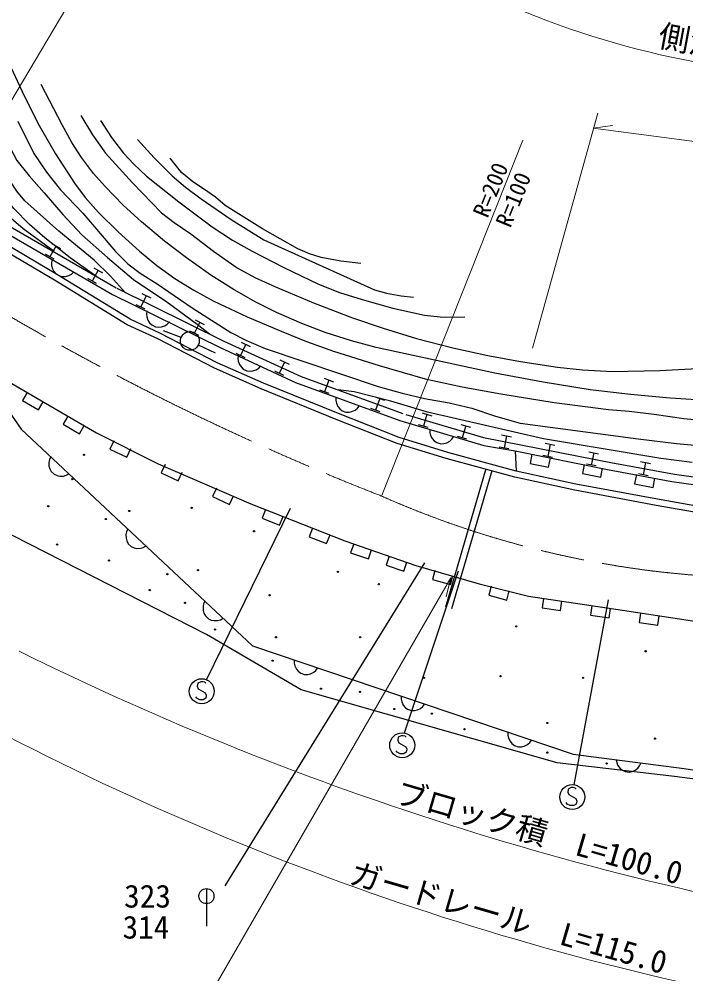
# Model space of a CAD drawing. Units: millimetres, scale not verified. Extents: x 40000 to 680000, y 20000 to 380000.
# Drawn here: x 403666 to 457002, y 237002 to 313428 of the extents above; entities that cross this region are included whole.
import ezdxf
from ezdxf.enums import TextEntityAlignment as Align

# ---------------------------------------------------------------- set-up
doc = ezdxf.new("R2010")
doc.units = ezdxf.units.MM
doc.header["$LTSCALE"] = 1000
doc.linetypes.add('CHAIN', pattern=[18.5, 12, -1.5, 3.5, -1.5])
for name, color, linetype, lineweight in [('M-BGD', 7, 'Continuous', 25), ('M-BGD-EXST', 7, 'Continuous', 25), ('M-BMK', 2, 'CHAIN', 13), ('M-STR-HTXT', 7, 'Continuous', 13), ('M-STR-STRC', 7, 'Continuous', 25)]:
    doc.layers.add(name, color=color, linetype=linetype, lineweight=lineweight)
doc.styles.add('ＭＳ ゴシック', font='')
doc.styles.get('ＭＳ ゴシック').set_extended_font_data('MS Gothic')

msp = doc.modelspace()

# ---------------------------------------------------------------- linework, layer by layer
at = {"layer": 'M-BGD'}
for p, q in [((387467, 305095), (411136, 291396)), ((387779, 305579), (411441, 291915)), ((406484, 292528), (402217, 295053)), ((406742, 292957), (402466, 295487)), ((406621, 295276), (406121, 294410)), ((406275, 295476), (406967, 295076)), ((406467, 294210), (405774, 294610)), ((406309, 294190), (406258, 293942)), ((406258, 293942), (406261, 293709)), ((406261, 293709), (406334, 293436)), ((409655, 293524), (410348, 293124)), ((406334, 293436), (406447, 293232)), ((406447, 293232), (406615, 293042)), ((406615, 293042), (406892, 292882)), ((412554, 289400), (406742, 292957)), ((406892, 292882), (407140, 292831)), ((407140, 292831), (407373, 292835)), ((407373, 292835), (407646, 292908)), ((407646, 292908), (407850, 293021)), ((407850, 293021), (408040, 293188)), ((410001, 293324), (409501, 292458)), ((412318, 288958), (406484, 292528)), ((409847, 292258), (409155, 292658)), ((411136, 291396), (419756, 287130)), ((411475, 291898), (420039, 287660)), ((413838, 291287), (413394, 290390)), ((413479, 291464), (414196, 291109)), ((413753, 290213), (413036, 290568)), ((413892, 290067), (413860, 289816)), ((413860, 289816), (413881, 289584)), ((414756, 287826), (412318, 288958)), ((414976, 288275), (412554, 289400)), ((413881, 289584), (413975, 289317)), ((413975, 289317), (414103, 289122)), ((414103, 289122), (414284, 288946)), ((414284, 288946), (414572, 288807)), ((415323, 288889), (415518, 289017)), ((415518, 289017), (415694, 289199)), ((418120, 289168), (417676, 288271)), ((417761, 289345), (418478, 288990)), ((414572, 288807), (414823, 288775)), ((414823, 288775), (415056, 288796)), ((419500, 285926), (414976, 288275)), ((415056, 288796), (415323, 288889)), ((416622, 287934), (415222, 288473)), ((418034, 288094), (417317, 288449)), ((419284, 285475), (414756, 287826)), ((420039, 287660), (426238, 284809)), ((421797, 287402), (421380, 286493)), ((421434, 287569), (422161, 287235)), ((418001, 287346), (419358, 286707)), ((419756, 287130), (425764, 284343)), ((421743, 286326), (421016, 286660)), ((399495, 286356), (409858, 280311)), ((400047, 286034), (403841, 280614)), ((423223, 284281), (419500, 285926)), ((421206, 286541), (421174, 286290)), ((421174, 286290), (421196, 286058)), ((421196, 286058), (421289, 285791)), ((424897, 285976), (424479, 285068)), ((424533, 286143), (425260, 285809)), ((423028, 283821), (419284, 285475)), ((421289, 285791), (421417, 285596)), ((421417, 285596), (421598, 285419)), ((421598, 285419), (421887, 285280)), ((421887, 285280), (422138, 285248)), ((422138, 285248), (422370, 285269)), ((422370, 285269), (422637, 285363)), ((422637, 285363), (422832, 285491)), ((422832, 285491), (423008, 285672)), ((424842, 284901), (424116, 285235)), ((425764, 284343), (434123, 281296)), ((426238, 284809), (434373, 281847)), ((428067, 284676), (428818, 284402)), ((428443, 284539), (428100, 283599)), ((404305, 283550), (403927, 282903)), ((429036, 281383), (423028, 283821)), ((429221, 281847), (423223, 284281)), ((428476, 283462), (427725, 283736)), ((403927, 282903), (405222, 282147)), ((405222, 282147), (405600, 282795)), ((429004, 283162), (428997, 282909)), ((428997, 282909), (429041, 282680)), ((432134, 283195), (432886, 282921)), ((432510, 283058), (432168, 282118)), ((429041, 282680), (429161, 282424)), ((429161, 282424), (429308, 282243)), ((429308, 282243), (429506, 282085)), ((429506, 282085), (429806, 281976)), ((430288, 282013), (430545, 282132)), ((430545, 282132), (430726, 282279)), ((430726, 282279), (430883, 282477)), ((432544, 281981), (431792, 282255)), ((407575, 281643), (407197, 280995)), ((433912, 279467), (429036, 281383)), ((434078, 279939), (429221, 281847)), ((429806, 281976), (430059, 281969)), ((430059, 281969), (430288, 282013)), ((434123, 281296), (440828, 279293)), ((434588, 281783), (440805, 279926)), ((435902, 281912), (436669, 281683)), ((436286, 281798), (436000, 280840)), ((403841, 280614), (422346, 263265)), ((407197, 280995), (408493, 280239)), ((408493, 280239), (408871, 280887)), ((436383, 280725), (435616, 280954)), ((436517, 280581), (436525, 280328)), ((439011, 280984), (439777, 280755)), ((439394, 280869), (439108, 279911)), ((409858, 280311), (414793, 277843)), ((437969, 278728), (434078, 279939)), ((436525, 280328), (436583, 280102)), ((436583, 280102), (436718, 279853)), ((436718, 279853), (436875, 279681)), ((438116, 279644), (438288, 279801)), ((438288, 279801), (438434, 280008)), ((439491, 279797), (438725, 280026)), ((440805, 279926), (451277, 277887)), ((442254, 280153), (443039, 280000)), ((442646, 280077), (442455, 279095)), ((411233, 279678), (410920, 278997)), ((410920, 278997), (412282, 278370)), ((412282, 278370), (412596, 279051)), ((437830, 278248), (433912, 279467)), ((436875, 279681), (437082, 279535)), ((437082, 279535), (437388, 279444)), ((437388, 279444), (437641, 279452)), ((437641, 279452), (437867, 279509)), ((437867, 279509), (438116, 279644)), ((440828, 279293), (443334, 278858)), ((442848, 279019), (442062, 279172)), ((445744, 279474), (446530, 279321)), ((446137, 279397), (445946, 278416)), ((406195, 278406), (406090, 278177)), ((443316, 276768), (437830, 278248)), ((443434, 277254), (437969, 278728)), ((443334, 278858), (450735, 277377)), ((443334, 278858), (443434, 277254)), ((444688, 278595), (444545, 277858)), ((446338, 278339), (445553, 278492)), ((446017, 277572), (446160, 278308)), ((449235, 278794), (450020, 278641)), ((449628, 278717), (449437, 277736)), ((406090, 278177), (406040, 277949)), ((406040, 277949), (406050, 277666)), ((406050, 277666), (406113, 277442)), ((406113, 277442), (406234, 277219)), ((414793, 277843), (422195, 274636)), ((415346, 277787), (415032, 277105)), ((437799, 266389), (441027, 277447)), ((444545, 277858), (446017, 277572)), ((448867, 277782), (448724, 277046)), ((449829, 277659), (449044, 277812)), ((450197, 276759), (450340, 277496)), ((451293, 277884), (456080, 276997)), ((453384, 278005), (454171, 277859)), ((453777, 277932), (453595, 276949)), ((406234, 277219), (406467, 277000)), ((406467, 277000), (406697, 276894)), ((406697, 276894), (406925, 276845)), ((406925, 276845), (407208, 276854)), ((407208, 276854), (407432, 276918)), ((407432, 276918), (407655, 277039)), ((415032, 277105), (416395, 276478)), ((416395, 276478), (416708, 277160)), ((438279, 266249), (441507, 277307)), ((448105, 275723), (443316, 276768)), ((448204, 276213), (443434, 277254)), ((448724, 277046), (450197, 276759)), ((450735, 277377), (455873, 276420)), ((453047, 276969), (452904, 276233)), ((453989, 276876), (453202, 277022)), ((454376, 275947), (454519, 276683)), ((456080, 276997), (466030, 275617)), ((454725, 274996), (448204, 276213)), ((452904, 276233), (454376, 275947)), ((455873, 276420), (465448, 275114)), ((418654, 264171), (396256, 275590)), ((419458, 275895), (419145, 275214)), ((419145, 275214), (420507, 274587)), ((420507, 274587), (420821, 275268)), ((454635, 274504), (448105, 275723)), ((422195, 274636), (429721, 271675)), ((464434, 272763), (454635, 274504)), ((464512, 273257), (454725, 274996)), ((423379, 274170), (423104, 273472)), ((424500, 272923), (424775, 273621)), ((423104, 273472), (424500, 272923)), ((412258, 272394), (412209, 272166)), ((412209, 272166), (412218, 271883)), ((412364, 272623), (412258, 272394)), ((427142, 272690), (426867, 271992)), ((428263, 271442), (428538, 272140)), ((412218, 271883), (412282, 271659)), ((412282, 271659), (412402, 271436)), ((412402, 271436), (412636, 271217)), ((426867, 271992), (428263, 271442)), ((429721, 271675), (435396, 269701)), ((430432, 271428), (430185, 270719)), ((412636, 271217), (412866, 271111)), ((412866, 271111), (413094, 271062)), ((413094, 271062), (413376, 271071)), ((413376, 271071), (413601, 271135)), ((413601, 271135), (413823, 271256)), ((430185, 270719), (431602, 270226)), ((431602, 270226), (431848, 270935)), ((433269, 270441), (433023, 269732)), ((434439, 269239), (434686, 269948)), ((433023, 269732), (434439, 269239)), ((435396, 269701), (440455, 268220)), ((436924, 269282), (436726, 268559)), ((436726, 268559), (438173, 268162)), ((438173, 268162), (438371, 268886)), ((440455, 268220), (444402, 267233)), ((441428, 268048), (441229, 267325)), ((442676, 266929), (442874, 267652)), ((418533, 266840), (418427, 266611)), ((441229, 267325), (442676, 266929)), ((444402, 267233), (451928, 266123)), ((445604, 267052), (445492, 266311)), ((446975, 266087), (447087, 266828)), ((418427, 266611), (418378, 266383)), ((418378, 266383), (418387, 266100)), ((418387, 266100), (418451, 265876)), ((445492, 266311), (446975, 266087)), ((449490, 266466), (449378, 265725)), ((450862, 265501), (450973, 266242)), ((451928, 266123), (459947, 264889)), ((418451, 265876), (418571, 265653)), ((418571, 265653), (418804, 265434)), ((418804, 265434), (419034, 265328)), ((419034, 265328), (419262, 265279)), ((419262, 265279), (419545, 265288)), ((419545, 265288), (419769, 265352)), ((419769, 265352), (419992, 265472)), ((449378, 265725), (450862, 265501)), ((453376, 265880), (453264, 265139)), ((454748, 264915), (454860, 265656)), ((453264, 265139), (454748, 264915)), ((426221, 259750), (418654, 264171)), ((422346, 263265), (447985, 254590)), ((425672, 262140), (425671, 261887)), ((425671, 261887), (425721, 261659)), ((425721, 261659), (425846, 261405)), ((425846, 261405), (425997, 261227)), ((427414, 261297), (427567, 261499)), ((425997, 261227), (426199, 261075)), ((426199, 261075), (426502, 260972)), ((426502, 260972), (426755, 260971)), ((426755, 260971), (426983, 261021)), ((426983, 261021), (427236, 261146)), ((427236, 261146), (427414, 261297)), ((446715, 253905), (426221, 259750)), ((434218, 259248), (434217, 258995)), ((434217, 258995), (434267, 258767)), ((434267, 258767), (434392, 258514)), ((434392, 258514), (434543, 258336)), ((434543, 258336), (434745, 258183)), ((435782, 258254), (435960, 258405)), ((435960, 258405), (436113, 258607)), ((434745, 258183), (435048, 258081)), ((435048, 258081), (435301, 258080)), ((435301, 258080), (435529, 258129)), ((435529, 258129), (435782, 258254)), ((442764, 256357), (442763, 256104)), ((442763, 256104), (442813, 255876)), ((442813, 255876), (442938, 255622)), ((442938, 255622), (443089, 255444)), ((443089, 255444), (443291, 255292)), ((443291, 255292), (443594, 255189)), ((444075, 255238), (444328, 255363)), ((444328, 255363), (444506, 255514)), ((444506, 255514), (444659, 255716)), ((443594, 255189), (443847, 255188)), ((443847, 255188), (444075, 255238)), ((447985, 254590), (456852, 253434)), ((456103, 252816), (446715, 253905)), ((451427, 254141), (451475, 253893)), ((451475, 253893), (451568, 253679)), ((453300, 253655), (453410, 253883)), ((451568, 253679), (451741, 253455)), ((451741, 253455), (451923, 253310)), ((451923, 253310), (452151, 253200)), ((452151, 253200), (452468, 253158)), ((452468, 253158), (452717, 253207)), ((452717, 253207), (452931, 253300)), ((452931, 253300), (453155, 253472)), ((453155, 253472), (453300, 253655)), ((456852, 253434), (468033, 251699)), ((461196, 252120), (456103, 252816))]:
    msp.add_line(p, q, dxfattribs=at)
for points in [[(391396, 311249), (393246, 310193), (395342, 309132), (397390, 308323), (399406, 307416), (400174, 307053), (401028, 306528), (401398, 306171), (401745, 305688), (402570, 303851), (403497, 302099), (404471, 300871), (405675, 299533), (407155, 297792), (408691, 296173), (410726, 294334), (412829, 292582), (415470, 290786), (417916, 289002), (418906, 288227)], [(412187, 291526), (410971, 292853), (409668, 294125), (406845, 296465), (404118, 298885), (403473, 299650), (402912, 300503), (402150, 301912), (401281, 303305), (400731, 304055), (400093, 304724), (399450, 305185), (398564, 305658), (397207, 306300), (395629, 307171), (393938, 308205), (392044, 309228), (390492, 309914)], [(402994, 309574), (404085, 307222), (405278, 304901), (406590, 302651), (408089, 300284), (408960, 299142), (410020, 297944), (411584, 296389), (413295, 294847), (414688, 293707), (416117, 292675), (417643, 291718), (419184, 290875), (421901, 289604), (424626, 288440), (426665, 287615), (428827, 286854), (432465, 285691), (436140, 284624), (439095, 283984), (442195, 283421), (446467, 282745), (450806, 282176), (452470, 282057), (454454, 281802), (456831, 281462), (459045, 281254)], [(409876, 292798), (407762, 294323), (405715, 295925), (404501, 296997), (403236, 298276), (401468, 300461), (399612, 302554), (398937, 303083), (398086, 303600), (395738, 304849), (393174, 306338), (391445, 307345), (389726, 308227), (389459, 308357)], [(459963, 282825), (455749, 283090), (452560, 283367), (449340, 283754), (445589, 284361), (441709, 285095), (432224, 287145), (430245, 287676), (428149, 288351), (426276, 289060), (424257, 289944), (422610, 290770), (420873, 291760), (419015, 292941), (417045, 294321), (415296, 295654), (413454, 297193), (411981, 298547), (410541, 300021), (409617, 301080), (408649, 302353), (407880, 303563), (407121, 304971), (405438, 308193)], [(388168, 306232), (390189, 304941), (392266, 303736), (393910, 302932), (395775, 302138), (397448, 301423), (399235, 300528), (400241, 299897), (401147, 299197), (402459, 297964), (403982, 296678), (406460, 294847)], [(403559, 305253), (404844, 302667), (405858, 301189), (406966, 299770), (408754, 297882), (410473, 295891), (411375, 294815), (412360, 293835), (413349, 293096), (414702, 292230), (417510, 290310), (420592, 288342), (421863, 287691), (423336, 287067), (432394, 284019), (434319, 283473), (436106, 283072), (438078, 282718), (439884, 282295), (441777, 281640), (443743, 281074), (453186, 279841), (456260, 279454), (459443, 279163)], [(408596, 305703), (409540, 304164), (410574, 302695), (412728, 300315), (415059, 297913), (416069, 297134), (417406, 296251), (419213, 294853), (421119, 293507), (422534, 292755), (424181, 292004), (427222, 290725), (430332, 289528), (432790, 288678), (435462, 287866), (438367, 287115), (441159, 286502), (443772, 286011), (446740, 285571), (448738, 285361), (451135, 285227), (454910, 285295), (458419, 285481), (459577, 285773)], [(410188, 305306), (411060, 303959), (412014, 302686), (412830, 301808), (413864, 300859), (416434, 298805), (419102, 296807), (420741, 295745), (422307, 294854), (424837, 293532), (427627, 292206), (429306, 291556), (431105, 290980), (433558, 290299), (436095, 289724), (437345, 289601), (438746, 289578), (439329, 289585)], [(413126, 303798), (414470, 302317), (415915, 300884), (416978, 299971), (418222, 299043), (420627, 297398), (423244, 295748), (432083, 291769), (433056, 291490), (434236, 291284), (435200, 291173)], [(430992, 293872), (429391, 294052), (427821, 294348), (426882, 294637), (425960, 295027), (423131, 296651), (420136, 298514), (419374, 299167), (418411, 299845), (417569, 300398), (416647, 301149), (415746, 302289)], [(457515, 277944), (455004, 278256), (445621, 279818), (436341, 281970), (433391, 282836), (430455, 283581), (429177, 283753)]]:
    msp.add_lwpolyline(points, dxfattribs=at)
for centre, radius in [((417322, 287665), 750), ((408857, 278549), 50), ((408857, 278549), 30), ((408857, 278549), 10), ((407920, 276605), 50), ((407920, 276605), 30), ((407920, 276605), 10), ((406003, 274433), 50), ((406003, 274433), 30), ((406003, 274433), 10), ((412476, 274056), 50), ((412476, 274056), 30), ((412476, 274056), 10), ((417467, 274306), 50), ((417467, 274306), 30), ((417467, 274306), 10), ((410603, 273411), 50), ((410603, 273411), 30), ((410603, 273411), 10), ((422459, 272434), 50), ((422459, 272434), 30), ((422459, 272434), 10), ((406706, 271366), 50), ((406706, 271366), 30), ((406706, 271366), 10), ((410859, 270089), 50), ((410859, 270089), 30), ((410859, 270089), 10), ((415523, 269002), 50), ((415523, 269002), 30), ((417967, 269314), 50), ((417967, 269314), 30), ((417967, 269314), 10), ((429158, 269190), 50), ((429158, 269190), 30), ((429158, 269190), 10), ((415523, 269002), 10), ((414117, 267725), 50), ((414117, 267725), 30), ((414117, 267725), 10), ((432442, 268191), 50), ((432442, 268191), 30), ((432442, 268191), 10), ((416928, 266702), 50), ((416928, 266702), 30), ((423707, 267318), 50), ((423707, 267318), 30), ((423707, 267318), 10), ((416928, 266702), 10), ((419330, 264572), 50), ((419330, 264572), 30), ((419330, 264572), 10), ((443423, 264822), 50), ((443423, 264822), 30), ((443423, 264822), 10), ((424206, 263949), 50), ((424206, 263949), 30), ((424206, 263949), 10), ((430944, 263949), 50), ((430944, 263949), 30), ((430944, 263949), 10), ((453780, 262825), 50), ((453780, 262825), 30), ((453780, 262825), 10), ((423947, 262077), 50), ((423947, 262077), 30), ((423947, 262077), 10), ((436061, 260704), 50), ((436061, 260704), 30), ((436061, 260704), 10), ((442175, 260829), 50), ((442175, 260829), 30), ((442175, 260829), 10), ((448789, 260704), 50), ((448789, 260704), 30), ((448789, 260704), 10), ((427815, 259831), 50), ((427815, 259831), 30), ((427815, 259831), 10), ((430935, 259581), 50), ((430935, 259581), 30), ((430935, 259581), 10), ((433680, 258208), 50), ((433680, 258208), 30), ((433680, 258208), 10), ((436675, 257834), 50), ((436675, 257834), 30), ((436675, 257834), 10), ((445919, 257085), 50), ((445919, 257085), 30), ((445919, 257085), 10), ((439296, 256586), 50), ((439296, 256586), 30), ((439296, 256586), 10), ((454529, 255837), 50), ((454529, 255837), 30), ((454529, 255837), 10), ((445919, 254714), 50), ((445919, 254714), 30), ((445919, 254714), 10), ((450661, 253841), 50), ((450661, 253841), 30), ((450661, 253841), 10)]:
    msp.add_circle(centre, radius, dxfattribs=at)
at = {"layer": 'M-BGD-EXST'}
for p, q in [((418663, 260541), (425364, 274283)), ((434500, 256291), (438822, 269260)), ((448065, 252146), (450798, 266949)), ((417954, 260268), (417914, 260028)), ((417914, 260028), (417994, 259828)), ((418194, 260388), (417954, 260268)), ((418354, 260388), (418194, 260388)), ((418514, 260348), (418354, 260388)), ((418594, 260268), (418514, 260348)), ((417874, 259068), (417794, 259188)), ((417994, 259828), (418554, 259508)), ((418554, 259508), (418634, 259308)), ((418634, 259308), (418594, 259068)), ((418114, 258948), (417874, 259068)), ((418394, 258948), (418114, 258948)), ((418594, 259068), (418394, 258948)), ((434231, 256063), (433991, 255943)), ((434391, 256063), (434231, 256063)), ((434551, 256023), (434391, 256063)), ((433991, 255943), (433951, 255703)), ((433951, 255703), (434031, 255503)), ((434031, 255503), (434591, 255183)), ((434631, 255943), (434551, 256023)), ((433911, 254743), (433831, 254863)), ((434151, 254623), (433911, 254743)), ((434431, 254623), (434151, 254623)), ((434631, 254743), (434431, 254623)), ((434591, 255183), (434671, 254983)), ((434671, 254983), (434631, 254743)), ((447595, 251799), (447555, 251559)), ((447555, 251559), (447635, 251359)), ((447835, 251919), (447595, 251799)), ((447995, 251919), (447835, 251919)), ((448155, 251879), (447995, 251919)), ((448235, 251799), (448155, 251879)), ((447515, 250599), (447435, 250719)), ((447635, 251359), (448195, 251039)), ((448195, 251039), (448275, 250839)), ((448275, 250839), (448235, 250599)), ((447755, 250479), (447515, 250599)), ((448035, 250479), (447755, 250479)), ((448235, 250599), (448035, 250479))]:
    msp.add_line(p, q, dxfattribs=at)
for centre in [(418274, 259628), (434311, 255303), (447915, 251159)]:
    msp.add_circle(centre, 1000, dxfattribs=at)
at = {"layer": 'M-BMK'}
for centre, radius, start, end in [((510780, 474622), 214132, 237.4211, 248.60312), ((463716, 345385), 76705, 246.11583, 266.18042)]:
    msp.add_arc(centre, radius, start, end, dxfattribs=at)
at = {"layer": 'M-STR-HTXT'}
for p, q in [((395479, 294184), (410848, 320088)), ((449970, 305890), (444727, 287075)), ((449591, 304698), (451133, 304920)), ((495624, 298661), (449591, 304698)), ((432659, 275249), (443956, 303731)), ((418161, 233982), (438203, 268706)), ((438203, 268706), (437817, 267196))]:
    msp.add_line(p, q, dxfattribs=at)
for centre, radius, start, end in [((470767, 379592), 70802, 236.49878, 260.9073), ((512596, 483223), 245849, 243.69963, 261.53033), ((507070, 457944), 227286, 241.41823, 261.1089)]:
    msp.add_arc(centre, radius, start, end, dxfattribs=at)
at = {"layer": 'M-STR-STRC'}
for p, q in [((420148, 244043), (436126, 269907)), ((418654, 243825), (418654, 240825))]:
    msp.add_line(p, q, dxfattribs=at)
msp.add_circle((418654, 243225), 600, dxfattribs=at)

# ---------------------------------------------------------------- texts
at = {"layer": 'M-STR-HTXT', "style": 'ＭＳ ゴシック'}
for s, height, rotation, p in [('側溝', 1833, 349.4, (454582, 310710)), ('R=200', 1320, 67.8, (441507, 297284)), ('R=100', 1320, 67.8, (443326, 296504)), ('ブロック積\u3000L=100.0', 1833, 343.8, (433470, 250213)), ('ガードレール\u3000L=115.0', 1833, 343.8, (429821, 243750))]:
    msp.add_text(s, height=height, rotation=rotation, dxfattribs=at).set_placement(p, align=Align.BOTTOM_LEFT)
at = {"layer": 'M-STR-STRC', "style": 'ＭＳ ゴシック'}
for s, p in [('323', (412069, 241761)), ('314', (411939, 239276))]:
    msp.add_text(s, height=1833, dxfattribs=at).set_placement(p, align=Align.BOTTOM_LEFT)

doc.saveas('drawing.dxf')
